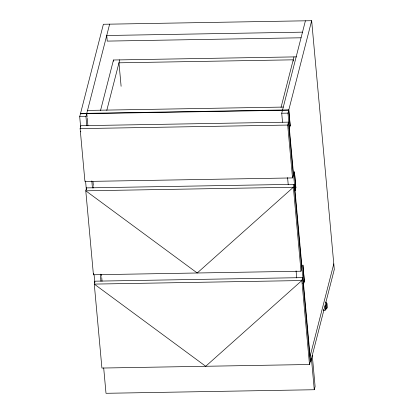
<?xml version="1.0" encoding="UTF-8"?>
<svg xmlns="http://www.w3.org/2000/svg" width="414" height="414" viewBox="0 0 414 414"><rect width="100%" height="100%" fill="white"/><g stroke="black" fill="none" stroke-linecap="round" stroke-linejoin="round"><path stroke-width="0.62" d="M80.642 126.984L79.705 116.691L103.386 24.266L311.659 20.7L334.295 269.457L310.614 361.883L287.973 113.131L311.659 20.7M80.125 128.619L80.87 125.701L288.449 122.151L293.257 175.013L292.512 177.932L84.932 181.482L80.125 128.619L287.699 125.069L288.449 122.151M86.769 125.592L85.952 116.582L109.638 24.157M100.53 110.512L113.477 59.994L296.476 56.863M86.531 187.894L85.781 190.813L93.424 274.767L300.999 271.217L301.749 268.298L294.106 184.339L86.531 187.894L86.65 189.172M106.781 110.403L119.724 59.89M93.424 274.767L93.724 273.597M281.034 107.423L293.976 56.904M282.545 122.239L281.727 113.234L305.408 20.809M290.079 125.157L289.334 128.076L288.988 128.081M289.386 128.676L290.219 125.432L288.806 109.886L80.533 113.446M294.106 184.339L293.36 187.257L300.999 271.217M294.965 189.954L295.715 187.035M295.022 190.554L295.85 187.309M295.047 190.864L295.881 187.62L294.437 171.763L295.767 187.635M302.598 277.623L301.847 280.542L309.491 364.501L101.911 368.051L94.273 284.097L95.023 281.178L302.598 277.623L310.236 361.582L309.491 364.501M304.202 280.319L303.457 283.238L302.758 283.254M303.509 283.838L304.342 280.594M303.54 284.149L304.368 280.904L302.924 265.048L304.259 280.92M310.102 356.288L333.787 263.858M103.691 367.917L106.005 393.3L314.273 389.734L315.106 386.495L312.275 355.398M325.699 302.044L327.029 303.798L325.068 306.194L325.42 310.065L323.665 310.624L323.557 309.434M325.42 310.065L326.103 309.232L325.777 305.661L326.32 304.994L326.646 308.565L325.575 308.446M326.646 308.565L327.381 307.664L327.029 303.798M302.499 32.157L106.729 35.506L107.236 41.105L301.071 37.788M87.53 110.424L283.305 107.071M80.451 113.772L288.724 110.207L290.136 125.758M79.705 116.691L85.952 116.582M281.727 113.234L287.973 113.131M326.02 302.727L326.434 303.271M293.345 61.096L293.226 59.823L118.973 62.809L121.111 86.288M311.442 358.643L314.273 389.734M287.699 125.069L292.512 177.932M287.58 177.565L288.222 184.639M296.067 270.839L296.714 277.913M113.477 59.994L113.591 61.262M86.785 113.343L87.131 117.183M87.235 118.316L87.913 125.778M93.01 181.751L93.347 185.482M93.46 186.724L93.574 187.966M101.44 274.41L101.611 276.278M101.725 277.52L102.067 281.251M91.804 180.913L92.451 187.987M100.297 274.187L100.938 281.266M85.558 181.022L86.319 189.384M94.107 274.937L94.806 282.659M80.751 131.502L80.782 131.823M293.36 187.257L197.214 272.992L85.781 190.813L293.36 187.257M301.847 280.542L205.701 366.276L94.273 284.097L301.847 280.542"/></g></svg>
